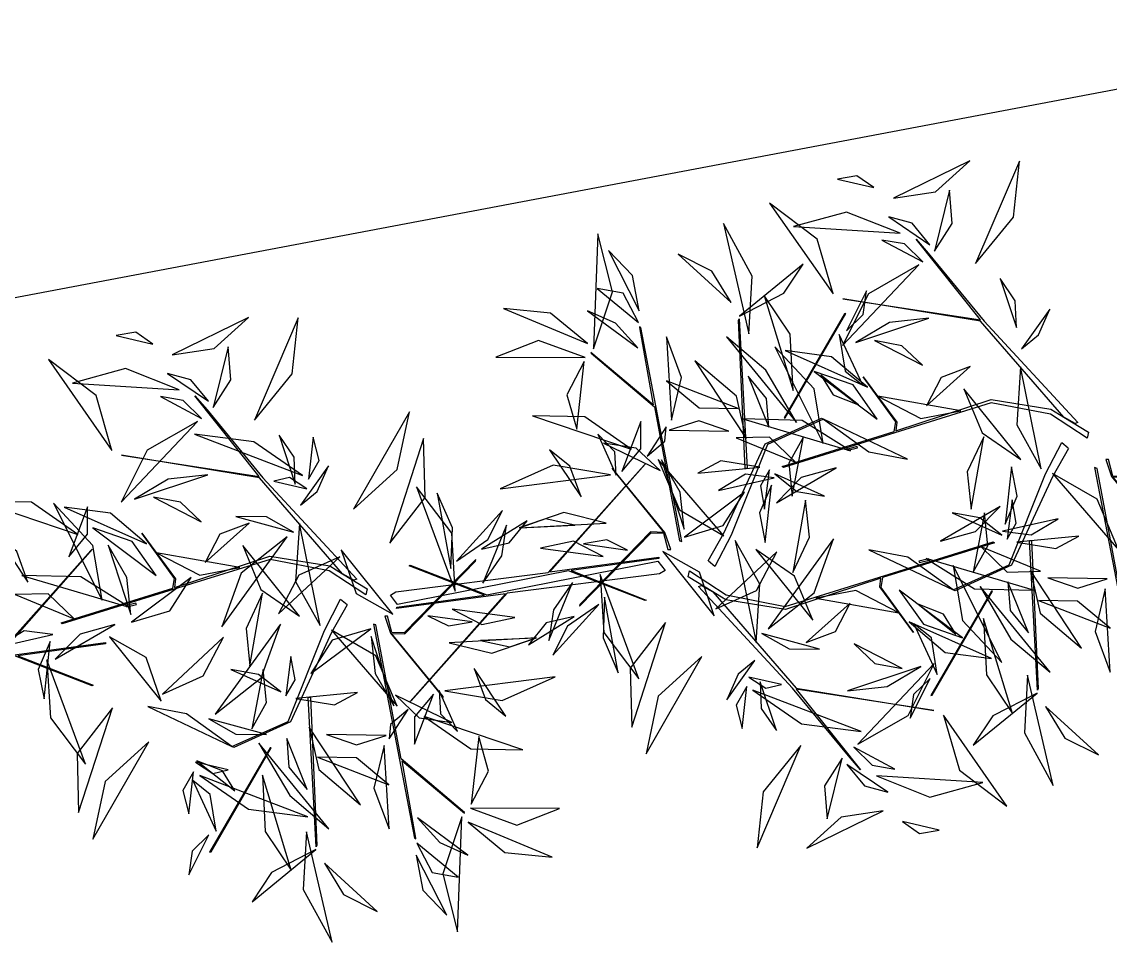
# Model space of a CAD drawing. Header units: centimetres. Extents: x 197412 to 267601, y -375791 to -305433.
# Drawn here: x 228076 to 229966, y -370569 to -368971 of the extents above; entities that cross this region are included whole.
import ezdxf

# ---------------------------------------------------------------- set-up
doc = ezdxf.new("R2010")
doc.units = ezdxf.units.CM
doc.layers.add('3-BAT C-Niveau 0', color=250, linetype='Continuous')

# ---------------------------------------------------------------- blocks, each defined once
blk = doc.blocks.new('Groupe-202-1')
at = {"linetype": 'Continuous', "flags": 128}
blk.add_lwpolyline([(14575.67, -49788.18), (14559.13, -49806.88), (14578.03, -49804.36), (14578.01, -49804.6), (14562.78, -49806.66), (14575.85, -49811.79), (14575.69, -49811.88), (14562.35, -49806.72), (14532.68, -49812.55), (14531.41, -49810.94), (14532.39, -49810.39), (14558.84, -49806.99), (14575.48, -49788.36)], close=True, dxfattribs=at)
at = {"linetype": 'Continuous'}
for points in [[(14573.22, -49785.62, -207.25), (14565.16, -49780.01, -205.29), (14556.09, -49779.84, -201.98), (14556.09, -49779.84, -201.98), (14573.22, -49785.62, -207.25)], [(14571.63, -49789.48, -215.21), (14574.9, -49785.53, -213.09), (14574.9, -49780.8, -210.46), (14574.9, -49780.8, -210.46), (14571.63, -49789.48, -215.21)], [(14564.54, -49793.91, -210.84), (14562.59, -49788.57, -209.98), (14559.04, -49785.69, -207.2), (14559.04, -49785.69, -207.2), (14564.54, -49793.91, -210.84)], [(14582.43, -49799.5, -200.44), (14581.72, -49793.08, -199.26), (14578.48, -49787.47, -200.49), (14578.48, -49787.47, -200.49), (14582.43, -49799.5, -200.44)], [(14582.5, -49800.85, -200.73), (14589.2, -49798.83, -197.34), (14592.9, -49793.05, -193.77), (14592.9, -49793.05, -193.77), (14582.5, -49800.85, -200.73)], [(14582.5, -49800.85, -200.73), (14589.2, -49798.83, -197.34), (14592.9, -49793.05, -193.77), (14592.9, -49793.05, -193.77), (14582.5, -49800.85, -200.73)], [(14597.04, -49816.82, -204.31), (14605.03, -49810.52, -204.16), (14608.38, -49801.19, -202.67), (14608.38, -49801.19, -202.67), (14597.04, -49816.82, -204.31)], [(14587.66, -49814.54, -210.57), (14585.08, -49806.97, -206.9), (14578.7, -49803.38, -202.54), (14578.7, -49803.38, -202.54), (14587.66, -49814.54, -210.57)], [(14587.91, -49813.31, -217.22), (14594.99, -49810.12, -219.34), (14598.52, -49803.41, -221.55), (14598.52, -49803.41, -221.55), (14587.91, -49813.31, -217.22)], [(14567.83, -49807.34, -225.36), (14568.47, -49817.46, -224.7), (14574.55, -49825.49, -224), (14574.55, -49825.49, -224), (14567.83, -49807.34, -225.36)], [(14579.21, -49815.69, -220.85), (14573.06, -49823.61, -221.31), (14573.34, -49833.86, -222.56), (14573.34, -49833.86, -222.56), (14579.21, -49815.69, -220.85)], [(14595.94, -49817.63, -204.62), (14600.63, -49820.25, -205.07), (14605.94, -49820.32, -204.23), (14605.94, -49820.32, -204.23), (14595.94, -49817.63, -204.62)], [(14585.51, -49821.63, -220.09), (14577.92, -49828.49, -220.53), (14575.81, -49838.51, -219.34), (14575.81, -49838.51, -219.34), (14585.51, -49821.63, -220.09)], [(14593.64, -49825.16, -212.09), (14596.64, -49827.08, -209.87), (14599.32, -49826.45, -207.1), (14599.32, -49826.45, -207.1), (14593.64, -49825.16, -212.09)], [(14593.64, -49825.16, -212.09), (14596.64, -49827.08, -209.87), (14599.32, -49826.45, -207.1), (14599.32, -49826.45, -207.1), (14593.64, -49825.16, -212.09)], [(14593.3, -49826.81, -213.12), (14591.46, -49830.05, -210.71), (14592.5, -49834.11, -208.62), (14592.5, -49834.11, -208.62), (14593.3, -49826.81, -213.12)], [(14593.3, -49826.81, -213.12), (14591.46, -49830.05, -210.71), (14592.5, -49834.11, -208.62), (14592.5, -49834.11, -208.62), (14593.3, -49826.81, -213.12)], [(14594.36, -49827.46, -212.64), (14602.81, -49833.31, -211.07), (14613.15, -49834.62, -212.06), (14613.15, -49834.62, -212.06), (14594.36, -49827.46, -212.64)], [(14594.36, -49827.46, -212.64), (14602.81, -49833.31, -211.07), (14613.15, -49834.62, -212.06), (14613.15, -49834.62, -212.06), (14594.36, -49827.46, -212.64)]]:
    blk.add_polyline3d(points, dxfattribs=at)
blk = doc.blocks.new('Groupe-203-1')
at = {"linetype": 'Continuous', "flags": 128}
for points in [[(14748.45, -49768.89), (14742.09, -49764.73), (14731.8, -49762.73), (14695.7, -49773.95), (14695.5, -49773.78), (14714.95, -49767.74), (14715.22, -49766.03), (14709.54, -49758.21), (14715.39, -49766.12), (14715.24, -49767.63), (14731.76, -49762.19), (14742.15, -49763.86), (14744.38, -49765.25), (14729.94, -49748.55), (14706, -49744.66), (14729.93, -49748.35), (14718.74, -49734.33), (14720.85, -49736.75), (14730.57, -49748.55), (14746.85, -49766.16), (14746.35, -49766.35), (14744.38, -49765.25), (14748.68, -49767.84)], [(14687.9, -49748.4), (14688.02, -49748.18), (14689.44, -49774.16), (14689.05, -49774.14)], [(14695.84, -49765.34), (14696.03, -49765.35), (14706.55, -49747.26), (14706.29, -49747.29)], [(14623.23, -49796.08), (14616.86, -49791.92), (14606.58, -49789.92), (14570.48, -49801.14), (14570.28, -49800.97), (14589.72, -49794.93), (14590, -49793.22), (14584.32, -49785.4), (14590.17, -49793.31), (14590.01, -49794.82), (14606.54, -49789.38), (14616.93, -49791.05), (14619.15, -49792.44), (14604.72, -49775.74), (14580.77, -49771.85), (14604.71, -49775.54), (14593.52, -49761.52), (14595.63, -49763.94), (14605.35, -49775.74), (14621.63, -49793.35), (14621.13, -49793.54), (14619.15, -49792.44), (14623.46, -49795.03)], [(14751.7, -49772.59), (14752.7, -49775.55), (14761.86, -49786.72), (14761.83, -49786.54), (14752.88, -49775.58), (14755.19, -49775.69), (14767.47, -49763.03), (14767.51, -49762.76), (14755.11, -49775.51), (14752.93, -49775.45), (14752.17, -49772.58)], [(14671.72, -49773.37), (14655.17, -49792.06), (14674.07, -49789.55), (14674.05, -49789.79), (14658.83, -49791.85), (14671.9, -49796.98), (14671.73, -49797.06), (14658.4, -49791.91), (14628.73, -49797.74), (14627.46, -49796.13), (14628.43, -49795.58), (14654.88, -49792.18), (14671.53, -49773.54)], [(14676.15, -49788.22), (14675.14, -49785.26), (14665.98, -49774.09), (14666.01, -49774.27), (14674.96, -49785.23), (14672.65, -49785.12), (14660.37, -49797.78), (14660.33, -49798.05), (14672.73, -49785.3), (14674.91, -49785.36), (14675.67, -49788.23)], [(14679.39, -49791.92), (14685.76, -49796.08), (14696.04, -49798.08), (14732.14, -49786.86), (14732.35, -49787.03), (14712.9, -49793.07), (14712.62, -49794.78), (14718.31, -49802.6), (14712.46, -49794.69), (14712.61, -49793.18), (14696.09, -49798.62), (14685.69, -49796.95), (14683.47, -49795.56), (14697.91, -49812.26), (14721.85, -49816.15), (14697.91, -49812.46), (14709.1, -49826.48), (14707, -49824.06), (14697.27, -49812.26), (14680.99, -49794.65), (14681.5, -49794.46), (14683.47, -49795.56), (14679.16, -49792.97)], [(14739.94, -49812.4), (14739.82, -49812.63), (14738.41, -49786.65), (14738.79, -49786.67)], [(14626.48, -49799.78), (14627.48, -49802.74), (14636.64, -49813.91), (14636.61, -49813.73), (14627.66, -49802.77), (14629.97, -49802.88), (14642.25, -49790.22), (14642.29, -49789.95), (14629.89, -49802.7), (14627.71, -49802.64), (14626.95, -49799.77)], [(14630.91, -49814.63), (14647.45, -49795.93), (14628.55, -49798.45), (14628.57, -49798.21), (14643.8, -49796.15), (14630.72, -49791.02), (14630.89, -49790.94), (14644.22, -49796.09), (14673.9, -49790.26), (14675.16, -49791.87), (14674.19, -49792.42), (14647.74, -49795.82), (14631.1, -49814.46)], [(14732, -49795.47), (14731.81, -49795.46), (14721.29, -49813.55), (14721.56, -49813.52)], [(14614.72, -49839.59), (14614.6, -49839.82), (14613.18, -49813.84), (14613.57, -49813.86)], [(14606.78, -49822.66), (14606.59, -49822.65), (14596.07, -49840.74), (14596.34, -49840.71)]]:
    blk.add_lwpolyline(points, close=True, dxfattribs=at)
for points in [[(14670.73, -49749.64), (14673.08, -49763.11), (14662.26, -49753.99), (14662.32, -49754.13), (14673.3, -49763.43), (14677.65, -49786.69), (14678.09, -49786.81), (14670.95, -49749.65), (14670.71, -49749.53), (14670.72, -49749.6)], [(14682.64, -49790.16), (14685.38, -49785.36), (14692.53, -49769.89), (14702.32, -49765.41), (14702.66, -49765.59), (14692.92, -49769.95), (14686.62, -49785.73), (14683.81, -49791.17), (14682.69, -49790.25)], [(14745.21, -49770.65), (14742.47, -49775.45), (14735.32, -49790.92), (14725.52, -49795.4), (14725.18, -49795.22), (14734.92, -49790.86), (14741.22, -49775.08), (14744.03, -49769.64), (14745.16, -49770.56)], [(14757.11, -49811.17), (14754.76, -49797.7), (14765.58, -49806.82), (14765.53, -49806.68), (14754.54, -49797.38), (14750.2, -49774.12), (14749.75, -49773.99), (14756.89, -49811.16), (14757.14, -49811.28), (14757.12, -49811.21)], [(14619.99, -49797.84), (14617.25, -49802.64), (14610.1, -49818.11), (14600.3, -49822.59), (14599.96, -49822.41), (14609.7, -49818.05), (14616, -49802.27), (14618.81, -49796.83), (14619.94, -49797.75)], [(14631.89, -49838.36), (14629.54, -49824.89), (14640.36, -49834.01), (14640.31, -49833.87), (14629.32, -49824.57), (14624.97, -49801.31), (14624.53, -49801.18), (14631.67, -49838.35), (14631.91, -49838.47), (14631.9, -49838.4)]]:
    blk.add_lwpolyline(points, dxfattribs=at)
at = {"linetype": 'Continuous'}
for points in [[(14714.83, -49727.2, -212.86), (14722.1, -49726.13, -209.91), (14728.06, -49720.72, -208.14), (14728.06, -49720.72, -208.14), (14714.83, -49727.2, -212.86)], [(14714.83, -49727.2, -212.86), (14722.1, -49726.13, -209.91), (14728.06, -49720.72, -208.14), (14728.06, -49720.72, -208.14), (14714.83, -49727.2, -212.86)], [(14729.08, -49738.55, -223.66), (14735.63, -49730.53, -222.36), (14736.7, -49720.79, -219.58), (14736.7, -49720.79, -219.58), (14729.08, -49738.55, -223.66)], [(14711.43, -49725.36, -211.21), (14708.48, -49723.3, -209.03), (14705.1, -49723.88, -206.71), (14705.1, -49723.88, -206.71), (14711.43, -49725.36, -211.21)], [(14711.43, -49725.36, -211.21), (14708.48, -49723.3, -209.03), (14705.1, -49723.88, -206.71), (14705.1, -49723.88, -206.71), (14711.43, -49725.36, -211.21)], [(14721.94, -49736.38, -232.48), (14725.01, -49731.58, -232.45), (14724.54, -49725.81, -231.83), (14724.54, -49725.81, -231.83), (14721.94, -49736.38, -232.48)], [(14704.32, -49743.81, -215.07), (14701.59, -49734.3, -213.8), (14693.32, -49728.05, -214.42), (14693.32, -49728.05, -214.42), (14704.32, -49743.81, -215.07)], [(14716, -49733.29, -228.35), (14706.69, -49729.62, -229.1), (14697.48, -49732.15, -232.12), (14697.48, -49732.15, -232.12), (14716, -49733.29, -228.35)], [(14689.73, -49750.77, -223.19), (14690.3, -49740.77, -225.59), (14685.28, -49731.59, -225.79), (14685.28, -49731.59, -225.79), (14689.73, -49750.77, -223.19)], [(14689.73, -49750.77, -223.19), (14690.3, -49740.77, -225.59), (14685.28, -49731.59, -225.79), (14685.28, -49731.59, -225.79), (14689.73, -49750.77, -223.19)], [(14721.13, -49735.29, -232.75), (14718.06, -49731.54, -233.5), (14714.01, -49730.45, -235.42), (14714.01, -49730.45, -235.42), (14721.13, -49735.29, -232.75)], [(14662.76, -49753.35, -186.41), (14666.06, -49743.48, -187.61), (14663.5, -49733.38, -186.97), (14663.5, -49733.38, -186.97), (14662.76, -49753.35, -186.41)], [(14719.92, -49738.25, -229.3), (14716.73, -49735.16, -228.25), (14712.78, -49734.47, -226.49), (14712.78, -49734.47, -226.49), (14719.92, -49738.25, -229.3)], [(14670.67, -49746.74, -174.84), (14669.53, -49740.62, -175.45), (14665.35, -49736.3, -176.76), (14665.35, -49736.3, -176.76), (14670.67, -49746.74, -174.84)], [(14686.62, -49745.34, -215.73), (14683.27, -49739.86, -216.78), (14677.45, -49736.93, -215.22), (14677.45, -49736.93, -215.22), (14686.62, -49745.34, -215.73)], [(14686.62, -49745.34, -215.73), (14683.27, -49739.86, -216.78), (14677.45, -49736.93, -215.22), (14677.45, -49736.93, -215.22), (14686.62, -49745.34, -215.73)], [(14688.1, -49747.68, -214.21), (14695.78, -49743.72, -211.43), (14699.16, -49738.64, -206.15), (14699.16, -49738.64, -206.15), (14688.1, -49747.68, -214.21)], [(14719.2, -49738.79, -228.97), (14710.48, -49743.79, -227.8), (14705.95, -49752.8, -227.09), (14705.95, -49752.8, -227.09), (14719.2, -49738.79, -228.97)], [(14736.18, -49749.65, -172.05), (14735.97, -49745.01, -171.7), (14733.35, -49741.18, -172.02), (14733.35, -49741.18, -172.02), (14736.18, -49749.65, -172.05)], [(14736.18, -49749.65, -172.05), (14735.97, -49745.01, -171.7), (14733.35, -49741.18, -172.02), (14733.35, -49741.18, -172.02), (14736.18, -49749.65, -172.05)], [(14670.55, -49748.81, -174.58), (14667.9, -49743.72, -172.2), (14663.4, -49742.91, -168.43), (14663.4, -49742.91, -168.43), (14670.55, -49748.81, -174.58)], [(14706.65, -49750.22, -211.6), (14709.54, -49747.42, -211.07), (14710.12, -49743.32, -211.1), (14710.12, -49743.32, -211.1), (14706.65, -49750.22, -211.6)], [(14697.38, -49760.62, -221.24), (14696.87, -49750.82, -218.96), (14692.37, -49744.1, -214.31), (14692.37, -49744.1, -214.31), (14697.38, -49760.62, -221.24)], [(14661.67, -49752.45, -186.4), (14655.28, -49747.2, -186.75), (14647.08, -49746.36, -187), (14647.08, -49746.36, -187), (14661.67, -49752.45, -186.4)], [(14670.42, -49753.22, -186.97), (14666.58, -49748.91, -187.38), (14661.69, -49746.74, -185.5), (14661.69, -49746.74, -185.5), (14670.42, -49753.22, -186.97)], [(14737.07, -49753.35, -171.59), (14739.98, -49750.96, -169.03), (14741.94, -49746.5, -167.96), (14741.94, -49746.5, -167.96), (14737.07, -49753.35, -171.59)], [(14589.6, -49754.39, -212.86), (14596.88, -49753.32, -209.91), (14602.84, -49747.91, -208.14), (14602.84, -49747.91, -208.14), (14589.6, -49754.39, -212.86)], [(14589.6, -49754.39, -212.86), (14596.88, -49753.32, -209.91), (14602.84, -49747.91, -208.14), (14602.84, -49747.91, -208.14), (14589.6, -49754.39, -212.86)], [(14603.86, -49765.74, -223.66), (14610.41, -49757.72, -222.36), (14611.48, -49747.98, -219.58), (14611.48, -49747.98, -219.58), (14603.86, -49765.74, -223.66)], [(14720.98, -49748.06, -196.26), (14714.12, -49748.79, -195.05), (14708.26, -49752.26, -196.39), (14708.26, -49752.26, -196.39), (14720.98, -49748.06, -196.26)], [(14586.21, -49752.55, -211.21), (14583.26, -49750.49, -209.03), (14579.88, -49751.07, -206.71), (14579.88, -49751.07, -206.71), (14586.21, -49752.55, -211.21)], [(14586.21, -49752.55, -211.21), (14583.26, -49750.49, -209.03), (14579.88, -49751.07, -206.71), (14579.88, -49751.07, -206.71), (14586.21, -49752.55, -211.21)], [(14705.41, -49750.86, -202.5), (14706.43, -49757.26, -200.11), (14709.48, -49759.69, -195.35), (14709.48, -49759.69, -195.35), (14705.41, -49750.86, -202.5)], [(14661.26, -49754.9, -182.25), (14653.19, -49751.92, -178.08), (14645.8, -49754.83, -173.29), (14645.8, -49754.83, -173.29), (14661.26, -49754.9, -182.25)], [(14676.25, -49765.75, -200.41), (14678.03, -49758.36, -200.32), (14675.39, -49751.3, -200.54), (14675.39, -49751.3, -200.54), (14676.25, -49765.75, -200.41)], [(14697.97, -49766.15, -210.1), (14692.64, -49757.06, -209.96), (14685.83, -49751.28, -205.95), (14685.83, -49751.28, -205.95), (14697.97, -49766.15, -210.1)], [(14719.86, -49756.2, -195.33), (14716.26, -49752.82, -195.1), (14711.53, -49751.94, -194.26), (14711.53, -49751.94, -194.26), (14719.86, -49756.2, -195.33)], [(14596.72, -49763.57, -232.48), (14599.79, -49758.77, -232.45), (14599.32, -49753, -231.83), (14599.32, -49753, -231.83), (14596.72, -49763.57, -232.48)], [(14702.64, -49769.81, -194.97), (14701.02, -49760.3, -192.57), (14694.22, -49753, -191.31), (14694.22, -49753, -191.31), (14702.64, -49769.81, -194.97)], [(14710.33, -49760.02, -201.48), (14704.07, -49754.73, -202.35), (14696.03, -49753.66, -201.76), (14696.03, -49753.66, -201.76), (14710.33, -49760.02, -201.48)], [(14579.1, -49771, -215.07), (14576.37, -49761.49, -213.8), (14568.1, -49755.24, -214.42), (14568.1, -49755.24, -214.42), (14579.1, -49771, -215.07)], [(14661.1, -49755.59, -181.99), (14658.1, -49761.33, -181.12), (14659.83, -49767.33, -179.03), (14659.83, -49767.33, -179.03), (14661.1, -49755.59, -181.99)], [(14689.24, -49768.94, -233.25), (14687.57, -49761.57, -238.65), (14680.35, -49755.45, -241.93), (14680.35, -49755.45, -241.93), (14689.24, -49768.94, -233.25)], [(14728.16, -49756.44, -184.69), (14723.1, -49758.36, -183.17), (14720.53, -49763.27, -181.63), (14720.53, -49763.27, -181.63), (14728.16, -49756.44, -184.69)], [(14736.89, -49756.48, -176.08), (14736.22, -49766.56, -174.79), (14740.48, -49774.19, -170.69), (14740.48, -49774.19, -170.69), (14736.89, -49756.48, -176.08)], [(14590.77, -49760.48, -228.35), (14581.47, -49756.81, -229.1), (14572.26, -49759.34, -232.12), (14572.26, -49759.34, -232.12), (14590.77, -49760.48, -228.35)], [(14595.91, -49762.48, -232.75), (14592.84, -49758.73, -233.5), (14588.79, -49757.64, -235.42), (14588.79, -49757.64, -235.42), (14595.91, -49762.48, -232.75)], [(14693.16, -49766.98, -207.72), (14692.78, -49762.01, -206.62), (14689.59, -49758.11, -205.86), (14689.59, -49758.11, -205.86), (14693.16, -49766.98, -207.72)], [(14712.01, -49765.55, -207.16), (14707.83, -49759.63, -205.48), (14701.02, -49757.28, -203.83), (14701.02, -49757.28, -203.83), (14712.01, -49765.55, -207.16)], [(14712.01, -49765.55, -207.16), (14707.83, -49759.63, -205.48), (14701.02, -49757.28, -203.83), (14701.02, -49757.28, -203.83), (14712.01, -49765.55, -207.16)], [(14702.18, -49757.91, -218.46), (14704.32, -49761.37, -216.39), (14708.76, -49763.1, -215.43), (14708.76, -49763.1, -215.43), (14702.18, -49757.91, -218.46)], [(14675.41, -49758.93, -189.87), (14681.07, -49763.63, -186.93), (14687.84, -49763.75, -183.27), (14687.84, -49763.75, -183.27), (14675.41, -49758.93, -189.87)], [(14727.05, -49760.34, -205.3), (14730.2, -49767.98, -204.92), (14736.92, -49772.58, -203.9), (14736.92, -49772.58, -203.9), (14727.05, -49760.34, -205.3)], [(14594.7, -49765.44, -229.3), (14591.51, -49762.35, -228.25), (14587.56, -49761.66, -226.49), (14587.56, -49761.66, -226.49), (14594.7, -49765.44, -229.3)], [(14712.08, -49761.6, -188.89), (14719.58, -49765.46, -185.79), (14726.53, -49764.16, -181.22), (14726.53, -49764.16, -181.22), (14712.08, -49761.6, -188.89)], [(14593.98, -49765.98, -228.97), (14585.26, -49770.98, -227.8), (14580.73, -49779.99, -227.09), (14580.73, -49779.99, -227.09), (14593.98, -49765.98, -228.97)], [(14621.07, -49781.19, -220.09), (14628.66, -49774.32, -220.53), (14630.77, -49764.3, -219.34), (14630.77, -49764.3, -219.34), (14621.07, -49781.19, -220.09)], [(14669.26, -49770.81, -207.25), (14661.21, -49765.2, -205.29), (14652.14, -49765.02, -201.98), (14652.14, -49765.02, -201.98), (14669.26, -49770.81, -207.25)], [(14667.68, -49774.67, -215.21), (14670.95, -49770.72, -213.09), (14670.95, -49765.98, -210.46), (14670.95, -49765.98, -210.46), (14667.68, -49774.67, -215.21)], [(14686.23, -49767.67, -229.03), (14681.04, -49765.89, -227.48), (14675.9, -49767.5, -225.66), (14675.9, -49767.5, -225.66), (14686.23, -49767.67, -229.03)], [(14707.35, -49771.06, -206.43), (14698.95, -49765.79, -204.4), (14688.69, -49765.52, -204.36), (14688.69, -49765.52, -204.36), (14707.35, -49771.06, -206.43)], [(14707.35, -49771.06, -206.43), (14698.95, -49765.79, -204.4), (14688.69, -49765.52, -204.36), (14688.69, -49765.52, -204.36), (14707.35, -49771.06, -206.43)], [(14702.66, -49765.59, -197.23), (14710.54, -49771.26, -194.28), (14717.28, -49772.53, -188.42), (14717.28, -49772.53, -188.42), (14702.66, -49765.59, -197.23)], [(14672.08, -49771.99, -177.75), (14675.12, -49769.4, -175.38), (14675.38, -49766.92, -172.12), (14675.38, -49766.92, -172.12), (14672.08, -49771.99, -177.75)], [(14612.22, -49775.35, -212.64), (14603.76, -49769.5, -211.07), (14593.43, -49768.19, -212.06), (14593.43, -49768.19, -212.06), (14612.22, -49775.35, -212.64)], [(14612.22, -49775.35, -212.64), (14603.76, -49769.5, -211.07), (14593.43, -49768.19, -212.06), (14593.43, -49768.19, -212.06), (14612.22, -49775.35, -212.64)], [(14610.96, -49776.84, -172.05), (14610.75, -49772.2, -171.7), (14608.13, -49768.37, -172.02), (14608.13, -49768.37, -172.02), (14610.96, -49776.84, -172.05)], [(14610.96, -49776.84, -172.05), (14610.75, -49772.2, -171.7), (14608.13, -49768.37, -172.02), (14608.13, -49768.37, -172.02), (14610.96, -49776.84, -172.05)], [(14613.27, -49776, -213.12), (14615.12, -49772.76, -210.71), (14614.08, -49768.71, -208.62), (14614.08, -49768.71, -208.62), (14613.27, -49776, -213.12)], [(14613.27, -49776, -213.12), (14615.12, -49772.76, -210.71), (14614.08, -49768.71, -208.62), (14614.08, -49768.71, -208.62), (14613.27, -49776, -213.12)], [(14627.36, -49787.12, -220.85), (14633.52, -49779.2, -221.31), (14633.23, -49768.95, -222.56), (14633.23, -49768.95, -222.56), (14627.36, -49787.12, -220.85)], [(14666.69, -49775.32, -179.83), (14666.44, -49771.27, -178.67), (14663.47, -49768.18, -177.99), (14663.47, -49768.18, -177.99), (14666.69, -49775.32, -179.83)], [(14674.29, -49774.48, -207.06), (14670.17, -49770.59, -208.24), (14664.46, -49769.73, -209.24), (14664.46, -49769.73, -209.24), (14674.29, -49774.48, -207.06)], [(14697.81, -49773.06, -194.21), (14693.28, -49768.69, -192.81), (14687.52, -49768.83, -190.06), (14687.52, -49768.83, -190.06), (14697.81, -49773.06, -194.21)], [(14697.81, -49773.06, -194.21), (14693.28, -49768.69, -192.81), (14687.52, -49768.83, -190.06), (14687.52, -49768.83, -190.06), (14697.81, -49773.06, -194.21)], [(14699.21, -49768.67, -199.77), (14696.66, -49773.23, -197.57), (14697.24, -49778.94, -196.35), (14697.24, -49778.94, -196.35), (14699.21, -49768.67, -199.77)], [(14730.5, -49768.62, -185.42), (14727.64, -49774.72, -185.31), (14728.28, -49781.19, -184.01), (14728.28, -49781.19, -184.01), (14730.5, -49768.62, -185.42)], [(14660.58, -49779.09, -210.84), (14658.63, -49773.76, -209.98), (14655.08, -49770.88, -207.2), (14655.08, -49770.88, -207.2), (14660.58, -49779.09, -210.84)], [(14708.6, -49770.55, -203.84), (14708.49, -49770.32, -203.87), (14706.81, -49770.77, -202.04), (14706.91, -49770.99, -202.02), (14708.6, -49770.55, -203.84)], [(14611.85, -49780.54, -171.59), (14614.76, -49778.15, -169.03), (14616.72, -49773.69, -167.96), (14616.72, -49773.69, -167.96), (14611.85, -49780.54, -171.59)], [(14665.7, -49775.23, -179.52), (14655.72, -49773.57, -178.73), (14646.54, -49777.68, -177.91), (14646.54, -49777.68, -177.91), (14665.7, -49775.23, -179.52)], [(14673.96, -49772.57, -178.9), (14677.67, -49781.34, -176.01), (14685.39, -49785.81, -172.29), (14685.39, -49785.81, -172.29), (14673.96, -49772.57, -178.9)], [(14673.96, -49772.57, -178.9), (14677.67, -49781.34, -176.01), (14685.39, -49785.81, -172.29), (14685.39, -49785.81, -172.29), (14673.96, -49772.57, -178.9)], [(14678.48, -49784.69, -200.44), (14677.77, -49778.27, -199.26), (14674.53, -49772.66, -200.49), (14674.53, -49772.66, -200.49), (14678.48, -49784.69, -200.44)], [(14691.59, -49773.9, -198.87), (14684.86, -49772.8, -195.41), (14680.85, -49774.94, -190.33), (14680.85, -49774.94, -190.33), (14691.59, -49773.9, -198.87)], [(14595.76, -49775.25, -196.26), (14588.9, -49775.98, -195.05), (14583.04, -49779.45, -196.39), (14583.04, -49779.45, -196.39), (14595.76, -49775.25, -196.26)], [(14694.11, -49775.77, -183.73), (14689.11, -49775.12, -181.29), (14684.43, -49777.95, -179.52), (14684.43, -49777.95, -179.52), (14694.11, -49775.77, -183.73)], [(14693.3, -49774.37, -202.35), (14691.71, -49777.18, -200.21), (14692.43, -49781.23, -199.09), (14692.43, -49781.23, -199.09), (14693.3, -49774.37, -202.35)], [(14694.2, -49775.07, -202.12), (14698.03, -49778.11, -201.54), (14702.83, -49778.97, -202.14), (14702.83, -49778.97, -202.14), (14694.2, -49775.07, -202.12)], [(14704.84, -49774.04, -199.98), (14698.81, -49775.71, -200.36), (14694.5, -49780.09, -199.46), (14694.5, -49780.09, -199.46), (14704.84, -49774.04, -199.98)], [(14734.23, -49783.79, -183.47), (14736.31, -49778.95, -183.7), (14735.29, -49773.84, -184.07), (14735.29, -49773.84, -184.07), (14734.23, -49783.79, -183.47)], [(14734.23, -49783.79, -183.47), (14736.31, -49778.95, -183.7), (14735.29, -49773.84, -184.07), (14735.29, -49773.84, -184.07), (14734.23, -49783.79, -183.47)], [(14753.89, -49788.24, -178.9), (14750.18, -49779.47, -176.01), (14742.45, -49775, -172.29), (14742.45, -49775, -172.29), (14753.89, -49788.24, -178.9)], [(14753.89, -49788.24, -178.9), (14750.18, -49779.47, -176.01), (14742.45, -49775, -172.29), (14742.45, -49775, -172.29), (14753.89, -49788.24, -178.9)], [(14612.94, -49777.65, -212.09), (14609.94, -49775.73, -209.87), (14607.25, -49776.36, -207.1), (14607.25, -49776.36, -207.1), (14612.94, -49777.65, -212.09)], [(14612.94, -49777.65, -212.09), (14609.94, -49775.73, -209.87), (14607.25, -49776.36, -207.1), (14607.25, -49776.36, -207.1), (14612.94, -49777.65, -212.09)], [(14638.74, -49795.47, -225.36), (14638.11, -49785.35, -224.7), (14632.03, -49777.32, -224), (14632.03, -49777.32, -224), (14638.74, -49795.47, -225.36)], [(14693.62, -49777.01, -183.47), (14691.54, -49781.86, -183.7), (14692.55, -49786.97, -184.07), (14692.55, -49786.97, -184.07), (14693.62, -49777.01, -183.47)], [(14693.62, -49777.01, -183.47), (14691.54, -49781.86, -183.7), (14692.55, -49786.97, -184.07), (14692.55, -49786.97, -184.07), (14693.62, -49777.01, -183.47)], [(14594.64, -49783.39, -195.33), (14591.03, -49780.01, -195.1), (14586.31, -49779.13, -194.26), (14586.31, -49779.13, -194.26), (14594.64, -49783.39, -195.33)], [(14637.95, -49791.49, -183.78), (14638.23, -49784.45, -183.14), (14635.59, -49778.4, -184.94), (14635.59, -49778.4, -184.94), (14637.95, -49791.49, -183.78)], [(14678.55, -49786.04, -200.73), (14685.24, -49784.02, -197.34), (14688.94, -49778.24, -193.77), (14688.94, -49778.24, -193.77), (14678.55, -49786.04, -200.73)], [(14678.55, -49786.04, -200.73), (14685.24, -49784.02, -197.34), (14688.94, -49778.24, -193.77), (14688.94, -49778.24, -193.77), (14678.55, -49786.04, -200.73)], [(14577.42, -49797, -194.97), (14575.8, -49787.49, -192.57), (14569, -49780.19, -191.31), (14569, -49780.19, -191.31), (14577.42, -49797, -194.97)], [(14585.11, -49787.21, -201.48), (14578.85, -49781.92, -202.35), (14570.81, -49780.85, -201.76), (14570.81, -49780.85, -201.76), (14585.11, -49787.21, -201.48)], [(14697.35, -49792.19, -185.42), (14700.21, -49786.09, -185.31), (14699.57, -49779.62, -184.01), (14699.57, -49779.62, -184.01), (14697.35, -49792.19, -185.42)], [(14723, -49786.77, -199.98), (14729.04, -49785.1, -200.36), (14733.35, -49780.72, -199.46), (14733.35, -49780.72, -199.46), (14723, -49786.77, -199.98)], [(14734.54, -49786.44, -202.35), (14736.13, -49783.63, -200.21), (14735.42, -49779.58, -199.09), (14735.42, -49779.58, -199.09), (14734.54, -49786.44, -202.35)], [(14610.63, -49785.18, -204.62), (14605.94, -49782.56, -205.07), (14600.64, -49782.49, -204.23), (14600.64, -49782.49, -204.23), (14610.63, -49785.18, -204.62)], [(14638.96, -49790.22, -176.88), (14644.38, -49786.48, -176.9), (14646.93, -49781.44, -174.04), (14646.93, -49781.44, -174.04), (14638.96, -49790.22, -176.88)], [(14664.92, -49783.61, -247.3), (14657.56, -49781.78, -244.69), (14649.8, -49784.43, -243.35), (14649.8, -49784.43, -243.35), (14664.92, -49783.61, -247.3)], [(14664.92, -49783.61, -247.3), (14657.56, -49781.78, -244.69), (14649.8, -49784.43, -243.35), (14649.8, -49784.43, -243.35), (14664.92, -49783.61, -247.3)], [(14659.51, -49783.99, -223.21), (14654.42, -49782.89, -222.61), (14649.99, -49784.42, -220.88), (14649.99, -49784.42, -220.88), (14659.51, -49783.99, -223.21)], [(14659.51, -49783.99, -223.21), (14654.42, -49782.89, -222.61), (14649.99, -49784.42, -220.88), (14649.99, -49784.42, -220.88), (14659.51, -49783.99, -223.21)], [(14733.64, -49785.74, -202.12), (14729.81, -49782.7, -201.54), (14725.01, -49781.84, -202.14), (14725.01, -49781.84, -202.14), (14733.64, -49785.74, -202.12)], [(14728.63, -49792.14, -199.77), (14731.19, -49787.58, -197.57), (14730.61, -49781.87, -196.35), (14730.61, -49781.87, -196.35), (14728.63, -49792.14, -199.77)], [(14733.74, -49785.04, -183.73), (14738.73, -49785.69, -181.29), (14743.41, -49782.86, -179.52), (14743.41, -49782.86, -179.52), (14733.74, -49785.04, -183.73)], [(14586.79, -49792.74, -207.16), (14582.61, -49786.82, -205.48), (14575.8, -49784.47, -203.83), (14575.8, -49784.47, -203.83), (14586.79, -49792.74, -207.16)], [(14586.79, -49792.74, -207.16), (14582.61, -49786.82, -205.48), (14575.8, -49784.47, -203.83), (14575.8, -49784.47, -203.83), (14586.79, -49792.74, -207.16)], [(14602.94, -49783.63, -184.69), (14597.87, -49785.55, -183.17), (14595.31, -49790.46, -181.63), (14595.31, -49790.46, -181.63), (14602.94, -49783.63, -184.69)], [(14611.67, -49783.67, -176.08), (14610.99, -49793.75, -174.79), (14615.26, -49801.38, -170.69), (14615.26, -49801.38, -170.69), (14611.67, -49783.67, -176.08)], [(14643.27, -49788.14, -161.32), (14648.09, -49787.05, -161.24), (14651.2, -49783.24, -160.95), (14651.2, -49783.24, -160.95), (14643.27, -49788.14, -161.32)], [(14643.52, -49794.06, -228.81), (14646.84, -49789.33, -229.15), (14647.64, -49784.01, -227.32), (14647.64, -49784.01, -227.32), (14643.52, -49794.06, -228.81)], [(14609.54, -49785.99, -204.31), (14601.55, -49792.29, -204.16), (14598.2, -49801.62, -202.67), (14598.2, -49801.62, -202.67), (14609.54, -49785.99, -204.31)], [(14664.42, -49789.43, -186.16), (14659.29, -49786.79, -185.75), (14653.55, -49788, -185.13), (14653.55, -49788, -185.13), (14664.42, -49789.43, -186.16)], [(14668.64, -49788.3, -197.01), (14665.05, -49786.53, -196.39), (14660.97, -49787.23, -196.61), (14660.97, -49787.23, -196.61), (14668.64, -49788.3, -197.01)], [(14690.96, -49804.33, -176.08), (14691.63, -49794.25, -174.79), (14687.36, -49786.62, -170.69), (14687.36, -49786.62, -170.69), (14690.96, -49804.33, -176.08)], [(14693.08, -49802.01, -204.31), (14701.07, -49795.71, -204.16), (14704.43, -49786.38, -202.67), (14704.43, -49786.38, -202.67), (14693.08, -49802.01, -204.31)], [(14736.25, -49786.91, -198.87), (14742.99, -49788.01, -195.41), (14746.99, -49785.87, -190.33), (14746.99, -49785.87, -190.33), (14736.25, -49786.91, -198.87)], [(14586.86, -49788.79, -188.89), (14594.36, -49792.65, -185.79), (14601.31, -49791.35, -181.22), (14601.31, -49791.35, -181.22), (14586.86, -49788.79, -188.89)], [(14601.83, -49787.53, -205.3), (14604.98, -49795.17, -204.92), (14611.7, -49799.77, -203.9), (14611.7, -49799.77, -203.9), (14601.83, -49787.53, -205.3)], [(14618.92, -49788.27, -210.57), (14621.5, -49795.84, -206.9), (14627.87, -49799.44, -202.54), (14627.87, -49799.44, -202.54), (14618.92, -49788.27, -210.57)], [(14683.71, -49799.73, -210.57), (14681.12, -49792.16, -206.9), (14674.75, -49788.56, -202.54), (14674.75, -49788.56, -202.54), (14683.71, -49799.73, -210.57)], [(14683.96, -49798.5, -217.22), (14691.04, -49795.31, -219.34), (14694.57, -49788.6, -221.55), (14694.57, -49788.6, -221.55), (14683.96, -49798.5, -217.22)], [(14700.79, -49800.47, -205.3), (14697.64, -49792.83, -204.92), (14690.93, -49788.23, -203.9), (14690.93, -49788.23, -203.9), (14700.79, -49800.47, -205.3)], [(14725.18, -49795.22, -197.23), (14717.3, -49789.55, -194.28), (14710.56, -49788.28, -188.42), (14710.56, -49788.28, -188.42), (14725.18, -49795.22, -197.23)], [(14730.03, -49787.75, -194.21), (14734.56, -49792.12, -192.81), (14740.32, -49791.98, -190.06), (14740.32, -49791.98, -190.06), (14730.03, -49787.75, -194.21)], [(14730.03, -49787.75, -194.21), (14734.56, -49792.12, -192.81), (14740.32, -49791.98, -190.06), (14740.32, -49791.98, -190.06), (14730.03, -49787.75, -194.21)], [(14618.67, -49789.5, -217.22), (14611.59, -49792.69, -219.34), (14608.05, -49799.4, -221.55), (14608.05, -49799.4, -221.55), (14618.67, -49789.5, -217.22)], [(14719.25, -49790.26, -203.84), (14719.35, -49790.49, -203.87), (14721.03, -49790.04, -202.04), (14720.93, -49789.82, -202.02), (14719.25, -49790.26, -203.84)], [(14720.49, -49789.75, -206.43), (14728.9, -49795.02, -204.4), (14739.15, -49795.29, -204.36), (14739.15, -49795.29, -204.36), (14720.49, -49789.75, -206.43)], [(14720.49, -49789.75, -206.43), (14728.9, -49795.02, -204.4), (14739.15, -49795.29, -204.36), (14739.15, -49795.29, -204.36), (14720.49, -49789.75, -206.43)], [(14663.88, -49792.53, -225.36), (14664.51, -49802.64, -224.7), (14670.59, -49810.68, -224), (14670.59, -49810.68, -224), (14663.88, -49792.53, -225.36)], [(14725.2, -49791, -194.97), (14726.83, -49800.51, -192.57), (14733.63, -49807.81, -191.31), (14733.63, -49807.81, -191.31), (14725.2, -49791, -194.97)], [(14738.6, -49791.87, -233.25), (14740.27, -49799.24, -238.65), (14747.49, -49805.36, -241.93), (14747.49, -49805.36, -241.93), (14738.6, -49791.87, -233.25)], [(14582.13, -49798.25, -206.43), (14573.73, -49792.98, -204.4), (14563.47, -49792.71, -204.36), (14563.47, -49792.71, -204.36), (14582.13, -49798.25, -206.43)], [(14582.13, -49798.25, -206.43), (14573.73, -49792.98, -204.4), (14563.47, -49792.71, -204.36), (14563.47, -49792.71, -204.36), (14582.13, -49798.25, -206.43)], [(14659.11, -49793.94, -228.81), (14655.79, -49798.67, -229.15), (14654.98, -49803.99, -227.32), (14654.98, -49803.99, -227.32), (14659.11, -49793.94, -228.81)], [(14734.68, -49793.83, -207.72), (14735.06, -49798.79, -206.62), (14738.25, -49802.7, -205.86), (14738.25, -49802.7, -205.86), (14734.68, -49793.83, -207.72)], [(14741.61, -49793.14, -229.03), (14746.81, -49794.92, -227.48), (14751.95, -49793.31, -225.66), (14751.95, -49793.31, -225.66), (14741.61, -49793.14, -229.03)], [(14572.59, -49800.25, -194.21), (14568.06, -49795.88, -192.81), (14562.3, -49796.02, -190.06), (14562.3, -49796.02, -190.06), (14572.59, -49800.25, -194.21)], [(14572.59, -49800.25, -194.21), (14568.06, -49795.88, -192.81), (14562.3, -49796.02, -190.06), (14562.3, -49796.02, -190.06), (14572.59, -49800.25, -194.21)], [(14605.28, -49795.81, -185.42), (14602.41, -49801.91, -185.31), (14603.05, -49808.38, -184.01), (14603.05, -49808.38, -184.01), (14605.28, -49795.81, -185.42)], [(14715.77, -49799.21, -188.89), (14708.27, -49795.35, -185.79), (14701.31, -49796.65, -181.22), (14701.31, -49796.65, -181.22), (14715.77, -49799.21, -188.89)], [(14715.83, -49795.26, -207.16), (14720.01, -49801.18, -205.48), (14726.82, -49803.53, -203.83), (14726.82, -49803.53, -203.83), (14715.83, -49795.26, -207.16)], [(14715.83, -49795.26, -207.16), (14720.01, -49801.18, -205.48), (14726.82, -49803.53, -203.83), (14726.82, -49803.53, -203.83), (14715.83, -49795.26, -207.16)], [(14729.87, -49794.66, -210.1), (14735.21, -49803.75, -209.96), (14742.01, -49809.53, -205.95), (14742.01, -49809.53, -205.95), (14729.87, -49794.66, -210.1)], [(14751.6, -49795.06, -200.41), (14749.82, -49802.45, -200.32), (14752.45, -49809.51, -200.54), (14752.45, -49809.51, -200.54), (14751.6, -49795.06, -200.41)], [(14583.37, -49797.74, -203.84), (14583.27, -49797.51, -203.87), (14581.59, -49797.96, -202.04), (14581.69, -49798.18, -202.02), (14583.37, -49797.74, -203.84)], [(14663.66, -49797.78, -176.88), (14658.24, -49801.52, -176.9), (14655.69, -49806.56, -174.04), (14655.69, -49806.56, -174.04), (14663.66, -49797.78, -176.88)], [(14664.67, -49796.51, -183.78), (14664.39, -49803.55, -183.14), (14667.03, -49809.6, -184.94), (14667.03, -49809.6, -184.94), (14664.67, -49796.51, -183.78)], [(14699.68, -49804.37, -184.69), (14704.75, -49802.45, -183.17), (14707.31, -49797.54, -181.63), (14707.31, -49797.54, -181.63), (14699.68, -49804.37, -184.69)], [(14725.67, -49802.9, -218.46), (14723.52, -49799.44, -216.39), (14719.08, -49797.71, -215.43), (14719.08, -49797.71, -215.43), (14725.67, -49802.9, -218.46)], [(14752.43, -49801.88, -189.87), (14746.78, -49797.18, -186.93), (14740.01, -49797.06, -183.27), (14740.01, -49797.06, -183.27), (14752.43, -49801.88, -189.87)], [(14633.98, -49799.7, -197.01), (14637.58, -49801.47, -196.39), (14641.65, -49800.77, -196.61), (14641.65, -49800.77, -196.61), (14633.98, -49799.7, -197.01)], [(14638.2, -49798.57, -186.16), (14643.33, -49801.21, -185.75), (14649.07, -49800, -185.13), (14649.07, -49800, -185.13), (14638.2, -49798.57, -186.16)], [(14659.35, -49799.86, -161.32), (14654.53, -49800.95, -161.24), (14651.42, -49804.76, -160.95), (14651.42, -49804.76, -160.95), (14659.35, -49799.86, -161.32)], [(14579.62, -49801.23, -199.98), (14573.58, -49802.9, -200.36), (14569.28, -49807.28, -199.46), (14569.28, -49807.28, -199.46), (14579.62, -49801.23, -199.98)], [(14624.07, -49801.96, -200.73), (14617.38, -49803.98, -197.34), (14613.68, -49809.76, -193.77), (14613.68, -49809.76, -193.77), (14624.07, -49801.96, -200.73)], [(14624.07, -49801.96, -200.73), (14617.38, -49803.98, -197.34), (14613.68, -49809.76, -193.77), (14613.68, -49809.76, -193.77), (14624.07, -49801.96, -200.73)], [(14675.26, -49800.88, -220.85), (14669.11, -49808.8, -221.31), (14669.39, -49819.05, -222.56), (14669.39, -49819.05, -222.56), (14675.26, -49800.88, -220.85)], [(14717.52, -49800.79, -201.48), (14723.77, -49806.08, -202.35), (14731.82, -49807.15, -201.76), (14731.82, -49807.15, -201.76), (14717.52, -49800.79, -201.48)], [(14722.43, -49809.94, -202.5), (14721.41, -49803.55, -200.11), (14718.36, -49801.12, -195.35), (14718.36, -49801.12, -195.35), (14722.43, -49809.94, -202.5)], [(14730.47, -49800.18, -221.24), (14730.97, -49809.99, -218.96), (14735.47, -49816.71, -214.31), (14735.47, -49816.71, -214.31), (14730.47, -49800.18, -221.24)], [(14568.88, -49802.96, -183.73), (14563.89, -49802.31, -181.29), (14559.21, -49805.14, -179.52), (14559.21, -49805.14, -179.52), (14568.88, -49802.96, -183.73)], [(14628.67, -49815.43, -178.9), (14624.96, -49806.66, -176.01), (14617.23, -49802.19, -172.29), (14617.23, -49802.19, -172.29), (14628.67, -49815.43, -178.9)], [(14628.67, -49815.43, -178.9), (14624.96, -49806.66, -176.01), (14617.23, -49802.19, -172.29), (14617.23, -49802.19, -172.29), (14628.67, -49815.43, -178.9)], [(14624.15, -49803.31, -200.44), (14624.85, -49809.73, -199.26), (14628.09, -49815.34, -200.49), (14628.09, -49815.34, -200.49), (14624.15, -49803.31, -200.44)], [(14637.7, -49804.39, -247.3), (14645.07, -49806.22, -244.69), (14652.83, -49803.57, -243.35), (14652.83, -49803.57, -243.35), (14637.7, -49804.39, -247.3)], [(14637.7, -49804.39, -247.3), (14645.07, -49806.22, -244.69), (14652.83, -49803.57, -243.35), (14652.83, -49803.57, -243.35), (14637.7, -49804.39, -247.3)], [(14643.11, -49804.01, -223.21), (14648.2, -49805.11, -222.61), (14652.63, -49803.58, -220.88), (14652.63, -49803.58, -220.88), (14643.11, -49804.01, -223.21)], [(14643.11, -49804.01, -223.21), (14648.2, -49805.11, -222.61), (14652.63, -49803.58, -220.88), (14652.63, -49803.58, -220.88), (14643.11, -49804.01, -223.21)], [(14691.99, -49802.82, -204.62), (14696.68, -49805.44, -205.07), (14701.98, -49805.51, -204.23), (14701.98, -49805.51, -204.23), (14691.99, -49802.82, -204.62)], [(14568.39, -49804.2, -183.47), (14566.32, -49809.05, -183.7), (14567.33, -49814.16, -184.07), (14567.33, -49814.16, -184.07), (14568.39, -49804.2, -183.47)], [(14568.39, -49804.2, -183.47), (14566.32, -49809.05, -183.7), (14567.33, -49814.16, -184.07), (14567.33, -49814.16, -184.07), (14568.39, -49804.2, -183.47)], [(14707.98, -49804.61, -195.33), (14711.59, -49807.99, -195.1), (14716.31, -49808.87, -194.26), (14716.31, -49808.87, -194.26), (14707.98, -49804.61, -195.33)], [(14609.32, -49813.63, -202.35), (14610.91, -49810.82, -200.21), (14610.19, -49806.77, -199.09), (14610.19, -49806.77, -199.09), (14609.32, -49813.63, -202.35)], [(14681.55, -49806.81, -220.09), (14673.96, -49813.68, -220.53), (14671.86, -49823.7, -219.34), (14671.86, -49823.7, -219.34), (14681.55, -49806.81, -220.09)], [(14690.77, -49807.46, -171.59), (14687.86, -49809.85, -169.03), (14685.91, -49814.31, -167.96), (14685.91, -49814.31, -167.96), (14690.77, -49807.46, -171.59)], [(14608.42, -49812.93, -202.12), (14604.59, -49809.89, -201.54), (14599.79, -49809.03, -202.14), (14599.79, -49809.03, -202.14), (14608.42, -49812.93, -202.12)], [(14603.41, -49819.33, -199.77), (14605.96, -49814.77, -197.57), (14605.38, -49809.06, -196.35), (14605.38, -49809.06, -196.35), (14603.41, -49819.33, -199.77)], [(14642.04, -49808.9, -210.84), (14643.99, -49814.24, -209.98), (14647.54, -49817.12, -207.2), (14647.54, -49817.12, -207.2), (14642.04, -49808.9, -210.84)], [(14706.86, -49812.75, -196.26), (14713.73, -49812.02, -195.05), (14719.58, -49808.55, -196.39), (14719.58, -49808.55, -196.39), (14706.86, -49812.75, -196.26)], [(14708.65, -49822.02, -228.97), (14717.37, -49817.02, -227.8), (14721.89, -49808.01, -227.09), (14721.89, -49808.01, -227.09), (14708.65, -49822.02, -228.97)], [(14636.92, -49812.77, -179.52), (14646.9, -49814.43, -178.73), (14656.09, -49810.32, -177.91), (14656.09, -49810.32, -177.91), (14636.92, -49812.77, -179.52)], [(14689.69, -49810.35, -212.09), (14692.68, -49812.27, -209.87), (14695.37, -49811.64, -207.1), (14695.37, -49811.64, -207.1), (14689.69, -49810.35, -212.09)], [(14689.69, -49810.35, -212.09), (14692.68, -49812.27, -209.87), (14695.37, -49811.64, -207.1), (14695.37, -49811.64, -207.1), (14689.69, -49810.35, -212.09)], [(14691.66, -49811.16, -172.05), (14691.87, -49815.8, -171.7), (14694.49, -49819.63, -172.02), (14694.49, -49819.63, -172.02), (14691.66, -49811.16, -172.05)], [(14691.66, -49811.16, -172.05), (14691.87, -49815.8, -171.7), (14694.49, -49819.63, -172.02), (14694.49, -49819.63, -172.02), (14691.66, -49811.16, -172.05)], [(14721.19, -49810.59, -211.6), (14718.3, -49813.39, -211.07), (14717.72, -49817.49, -211.1), (14717.72, -49817.49, -211.1), (14721.19, -49810.59, -211.6)], [(14738.11, -49810.04, -223.19), (14737.54, -49820.04, -225.59), (14742.57, -49829.21, -225.79), (14742.57, -49829.21, -225.79), (14738.11, -49810.04, -223.19)], [(14738.11, -49810.04, -223.19), (14737.54, -49820.04, -225.59), (14742.57, -49829.21, -225.79), (14742.57, -49829.21, -225.79), (14738.11, -49810.04, -223.19)], [(14611.03, -49814.1, -198.87), (14617.76, -49815.2, -195.41), (14621.77, -49813.06, -190.33), (14621.77, -49813.06, -190.33), (14611.03, -49814.1, -198.87)], [(14634.94, -49813.33, -215.21), (14631.68, -49817.28, -213.09), (14631.67, -49822.01, -210.46), (14631.67, -49822.01, -210.46), (14634.94, -49813.33, -215.21)], [(14635.93, -49812.68, -179.83), (14636.18, -49816.73, -178.67), (14639.15, -49819.82, -177.99), (14639.15, -49819.82, -177.99), (14635.93, -49812.68, -179.83)], [(14689.35, -49812, -213.12), (14687.5, -49815.24, -210.71), (14688.55, -49819.29, -208.62), (14688.55, -49819.29, -208.62), (14689.35, -49812, -213.12)], [(14689.35, -49812, -213.12), (14687.5, -49815.24, -210.71), (14688.55, -49819.29, -208.62), (14688.55, -49819.29, -208.62), (14689.35, -49812, -213.12)], [(14690.41, -49812.65, -212.64), (14698.86, -49818.5, -211.07), (14709.2, -49819.81, -212.06), (14709.2, -49819.81, -212.06), (14690.41, -49812.65, -212.64)], [(14690.41, -49812.65, -212.64), (14698.86, -49818.5, -211.07), (14709.2, -49819.81, -212.06), (14709.2, -49819.81, -212.06), (14690.41, -49812.65, -212.64)], [(14739.74, -49813.13, -214.21), (14732.07, -49817.09, -211.43), (14728.68, -49822.17, -206.15), (14728.68, -49822.17, -206.15), (14739.74, -49813.13, -214.21)], [(14628.33, -49813.52, -207.06), (14632.45, -49817.41, -208.24), (14638.16, -49818.27, -209.24), (14638.16, -49818.27, -209.24), (14628.33, -49813.52, -207.06)], [(14599.96, -49822.41, -197.23), (14592.08, -49816.74, -194.28), (14585.34, -49815.47, -188.42), (14585.34, -49815.47, -188.42), (14599.96, -49822.41, -197.23)], [(14630.54, -49816.01, -177.75), (14627.5, -49818.6, -175.38), (14627.25, -49821.08, -172.12), (14627.25, -49821.08, -172.12), (14630.54, -49816.01, -177.75)], [(14723.52, -49816.99, -215.07), (14726.26, -49826.51, -213.8), (14734.53, -49832.76, -214.42), (14734.53, -49832.76, -214.42), (14723.52, -49816.99, -215.07)], [(14741.22, -49815.47, -215.73), (14744.57, -49820.95, -216.78), (14750.4, -49823.88, -215.22), (14750.4, -49823.88, -215.22), (14741.22, -49815.47, -215.73)], [(14741.22, -49815.47, -215.73), (14744.57, -49820.95, -216.78), (14750.4, -49823.88, -215.22), (14750.4, -49823.88, -215.22), (14741.22, -49815.47, -215.73)], [(14613.38, -49819.06, -233.25), (14615.05, -49826.43, -238.65), (14622.27, -49832.55, -241.93), (14622.27, -49832.55, -241.93), (14613.38, -49819.06, -233.25)], [(14633.36, -49817.19, -207.25), (14641.42, -49822.8, -205.29), (14650.49, -49822.98, -201.98), (14650.49, -49822.98, -201.98), (14633.36, -49817.19, -207.25)], [(14616.39, -49820.33, -229.03), (14621.58, -49822.11, -227.48), (14626.73, -49820.5, -225.66), (14626.73, -49820.5, -225.66), (14616.39, -49820.33, -229.03)], [(14641.52, -49832.41, -181.99), (14644.52, -49826.67, -181.12), (14642.8, -49820.67, -179.03), (14642.8, -49820.67, -179.03), (14641.52, -49832.41, -181.99)], [(14604.65, -49821.85, -210.1), (14609.99, -49830.94, -209.96), (14616.79, -49836.72, -205.95), (14616.79, -49836.72, -205.95), (14604.65, -49821.85, -210.1)], [(14609.46, -49821.02, -207.72), (14609.84, -49825.98, -206.62), (14613.03, -49829.89, -205.86), (14613.03, -49829.89, -205.86), (14609.46, -49821.02, -207.72)], [(14626.38, -49822.25, -200.41), (14624.6, -49829.64, -200.32), (14627.23, -49836.7, -200.54), (14627.23, -49836.7, -200.54), (14626.38, -49822.25, -200.41)], [(14698.76, -49822.26, -223.66), (14692.21, -49830.28, -222.36), (14691.14, -49840.02, -219.58), (14691.14, -49840.02, -219.58), (14698.76, -49822.26, -223.66)], [(14707.92, -49822.56, -229.3), (14711.12, -49825.65, -228.25), (14715.06, -49826.34, -226.49), (14715.06, -49826.34, -226.49), (14707.92, -49822.56, -229.3)], [(14627.21, -49829.07, -189.87), (14621.56, -49824.37, -186.93), (14614.79, -49824.25, -183.27), (14614.79, -49824.25, -183.27), (14627.21, -49829.07, -189.87)], [(14705.9, -49824.43, -232.48), (14702.83, -49829.23, -232.45), (14703.3, -49835, -231.83), (14703.3, -49835, -231.83), (14705.9, -49824.43, -232.48)], [(14600.45, -49830.09, -218.46), (14598.3, -49826.63, -216.39), (14593.86, -49824.9, -215.43), (14593.86, -49824.9, -215.43), (14600.45, -49830.09, -218.46)], [(14706.72, -49825.52, -232.75), (14709.78, -49829.27, -233.5), (14713.83, -49830.36, -235.42), (14713.83, -49830.36, -235.42), (14706.72, -49825.52, -232.75)], [(14597.21, -49837.13, -202.5), (14596.19, -49830.74, -200.11), (14593.14, -49828.31, -195.35), (14593.14, -49828.31, -195.35), (14597.21, -49837.13, -202.5)], [(14605.25, -49827.37, -221.24), (14605.75, -49837.18, -218.96), (14610.25, -49843.9, -214.31), (14610.25, -49843.9, -214.31), (14605.25, -49827.37, -221.24)], [(14711.85, -49827.52, -228.35), (14721.15, -49831.19, -229.1), (14730.36, -49828.66, -232.12), (14730.36, -49828.66, -232.12), (14711.85, -49827.52, -228.35)], [(14641.36, -49833.1, -182.25), (14649.44, -49836.08, -178.08), (14656.82, -49833.17, -173.29), (14656.82, -49833.17, -173.29), (14641.36, -49833.1, -182.25)], [(14713.02, -49833.61, -212.86), (14705.75, -49834.68, -209.91), (14699.79, -49840.09, -208.14), (14699.79, -49840.09, -208.14), (14713.02, -49833.61, -212.86)], [(14713.02, -49833.61, -212.86), (14705.75, -49834.68, -209.91), (14699.79, -49840.09, -208.14), (14699.79, -49840.09, -208.14), (14713.02, -49833.61, -212.86)], [(14632.2, -49834.78, -186.97), (14636.04, -49839.09, -187.38), (14640.93, -49841.26, -185.5), (14640.93, -49841.26, -185.5), (14632.2, -49834.78, -186.97)], [(14639.86, -49834.65, -186.41), (14636.56, -49844.52, -187.61), (14639.12, -49854.62, -186.97), (14639.12, -49854.62, -186.97), (14639.86, -49834.65, -186.41)], [(14640.95, -49835.55, -186.4), (14647.34, -49840.8, -186.75), (14655.54, -49841.64, -187), (14655.54, -49841.64, -187), (14640.95, -49835.55, -186.4)], [(14716.41, -49835.45, -211.21), (14719.36, -49837.51, -209.03), (14722.75, -49836.93, -206.71), (14722.75, -49836.93, -206.71), (14716.41, -49835.45, -211.21)], [(14716.41, -49835.45, -211.21), (14719.36, -49837.51, -209.03), (14722.75, -49836.93, -206.71), (14722.75, -49836.93, -206.71), (14716.41, -49835.45, -211.21)], [(14595.97, -49837.78, -211.6), (14593.08, -49840.58, -211.07), (14592.5, -49844.68, -211.1), (14592.5, -49844.68, -211.1), (14595.97, -49837.78, -211.6)], [(14612.89, -49837.23, -223.19), (14612.32, -49847.23, -225.59), (14617.34, -49856.4, -225.79), (14617.34, -49856.4, -225.79), (14612.89, -49837.23, -223.19)], [(14612.89, -49837.23, -223.19), (14612.32, -49847.23, -225.59), (14617.34, -49856.4, -225.79), (14617.34, -49856.4, -225.79), (14612.89, -49837.23, -223.19)], [(14632.08, -49839.19, -174.58), (14634.73, -49844.28, -172.2), (14639.22, -49845.09, -168.43), (14639.22, -49845.09, -168.43), (14632.08, -49839.19, -174.58)], [(14614.52, -49840.32, -214.21), (14606.85, -49844.28, -211.43), (14603.46, -49849.36, -206.15), (14603.46, -49849.36, -206.15), (14614.52, -49840.32, -214.21)], [(14631.95, -49841.26, -174.84), (14633.09, -49847.38, -175.45), (14637.27, -49851.7, -176.76), (14637.27, -49851.7, -176.76), (14631.95, -49841.26, -174.84)], [(14616, -49842.66, -215.73), (14619.35, -49848.14, -216.78), (14625.18, -49851.07, -215.22), (14625.18, -49851.07, -215.22), (14616, -49842.66, -215.73)], [(14616, -49842.66, -215.73), (14619.35, -49848.14, -216.78), (14625.18, -49851.07, -215.22), (14625.18, -49851.07, -215.22), (14616, -49842.66, -215.73)]]:
    blk.add_polyline3d(points, dxfattribs=at)
blk = doc.blocks.new('Groupe-205-1')
for name in ['Groupe-203-1', 'Groupe-202-1']:
    blk.add_blockref(name, (0, 0))
blk = doc.blocks.new('Groupe-206-1')
blk.add_blockref('Groupe-205-1', (0, 0))

msp = doc.modelspace()

# ---------------------------------------------------------------- linework, layer by layer
at = {"layer": '3-BAT C-Niveau 0', "flags": 128}
msp.add_lwpolyline([(224895.8, -367262.7), (230286.8, -366241.8), (230796.4, -368932.8), (225405.4, -369953.7)], close=True, dxfattribs=at)

# ---------------------------------------------------------------- block references
at = {"layer": '3-BAT C-Niveau 0', "xscale": 10, "yscale": 10, "zscale": 10}
msp.add_blockref('Groupe-206-1', (82441.7, 127994.6), dxfattribs=at)

doc.saveas('drawing.dxf')
